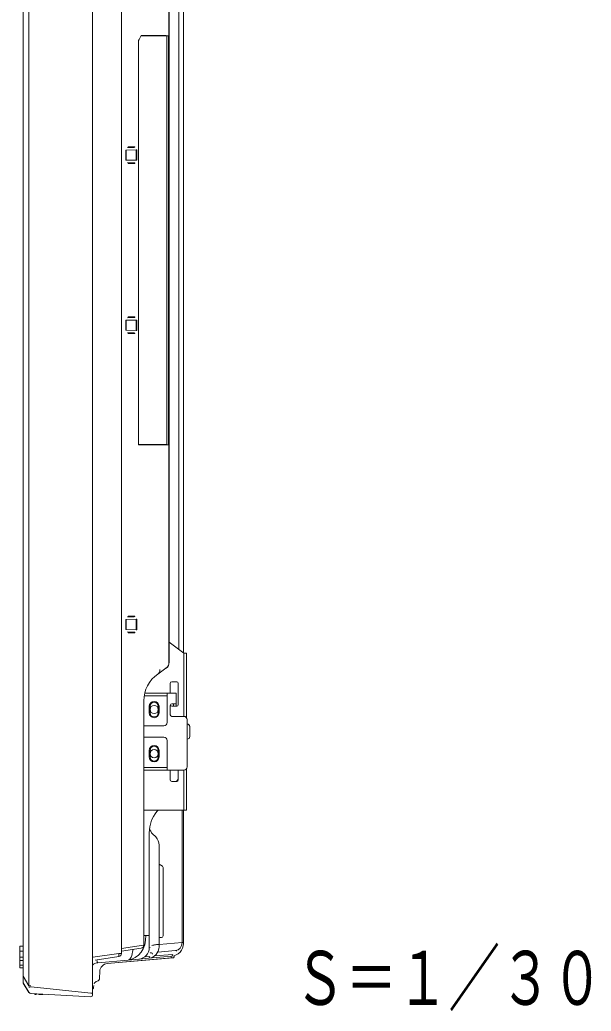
# Model space of a CAD drawing. Units: millimetres, scale not verified. Extents: x -62 to 63, y -57 to 57.
# Drawn here: x 39.29 to 50.94, y -5.24 to 14.96 of the extents above; entities that cross this region are included whole.
import ezdxf
from ezdxf.enums import TextEntityAlignment as Align

# ---------------------------------------------------------------- set-up
doc = ezdxf.new("R2010")
doc.units = ezdxf.units.MM
doc.header["$LTSCALE"] = 0.125
doc.layers.add('0-3_TOUROKU', color=7, linetype='Continuous')
doc.layers.add('0-5_GAIKEI', color=1, linetype='Continuous', lineweight=18)
doc.styles.add('ＭＳ ゴシック', font='')
doc.styles.get('ＭＳ ゴシック').set_extended_font_data('MS Gothic')

msp = doc.modelspace()

# ---------------------------------------------------------------- linework, layer by layer
at = {"layer": '0-5_GAIKEI'}
for p, q in [((39.4737, -4.7258), (39.4737, 25.6674)), ((40.7707, 25.8204), (40.7707, -4.8788)), ((41.3607, 24.9648), (41.3607, -4.0658)), ((42.3286, 1.8667), (42.3286, 19.0749)), ((42.3344, 1.8684), (42.3344, 19.0732)), ((42.5319, 18.8875), (42.5319, 2.1305)), ((42.2839, 14.6375), (41.7622, 14.6375)), ((42.2839, 14.6375), (42.3185, 14.6392)), ((42.2839, 6.3041), (42.2839, 14.6375)), ((42.3185, 14.6392), (42.3185, 6.3024)), ((41.7079, 14.5393), (41.7079, 6.3021)), ((41.4857, 12.3568), (41.6221, 12.3592)), ((41.636, 12.3759), (41.4991, 12.3735)), ((41.4558, 12.306), (41.4527, 12.306)), ((41.4527, 12.306), (41.4527, 12.1022)), ((41.4558, 12.1022), (41.4558, 12.306)), ((41.4559, 12.3063), (41.6634, 12.3099)), ((41.6634, 12.3099), (41.6634, 12.0983)), ((41.6774, 12.3099), (41.6634, 12.3099)), ((41.6774, 12.0983), (41.6774, 12.3099)), ((41.4558, 12.1022), (41.4527, 12.1022)), ((41.6634, 12.0983), (41.4559, 12.102)), ((41.6221, 12.0491), (41.4857, 12.0514)), ((41.4991, 12.0348), (41.636, 12.0324)), ((41.6774, 12.0983), (41.6634, 12.0983)), ((41.6221, 8.8925), (41.4857, 8.8902)), ((41.4991, 8.9068), (41.636, 8.9092)), ((41.4558, 8.8394), (41.4527, 8.8394)), ((41.4527, 8.6356), (41.4527, 8.8394)), ((41.4558, 8.6356), (41.4558, 8.8394)), ((41.6634, 8.8433), (41.4559, 8.8396)), ((41.6634, 8.6317), (41.6634, 8.8433)), ((41.6774, 8.8433), (41.6634, 8.8433)), ((41.6774, 8.8433), (41.6774, 8.6317)), ((41.4558, 8.6356), (41.4527, 8.6356)), ((41.4559, 8.6353), (41.6634, 8.6317)), ((41.4857, 8.5848), (41.6221, 8.5824)), ((41.636, 8.5657), (41.4991, 8.5681)), ((41.6774, 8.6317), (41.6634, 8.6317)), ((42.2839, 6.3041), (41.7079, 6.3041)), ((42.2839, 6.3041), (42.3185, 6.3024)), ((42.6274, 3.6887), (42.6274, 3.2387)), ((42.6274, 2.0591), (42.6274, 3.5024)), ((42.6274, 2.0591), (42.6274, 3.2387)), ((41.4558, 2.7394), (41.4527, 2.7394)), ((41.4527, 2.5356), (41.4527, 2.7394)), ((41.4558, 2.5356), (41.4558, 2.7394)), ((41.6634, 2.7433), (41.4559, 2.7396)), ((41.6221, 2.7925), (41.4857, 2.7902)), ((41.4991, 2.8068), (41.636, 2.8092)), ((41.6634, 2.5317), (41.6634, 2.7433)), ((41.6774, 2.7433), (41.6634, 2.7433)), ((41.6774, 2.7433), (41.6774, 2.5317)), ((41.4558, 2.5356), (41.4527, 2.5356)), ((41.4559, 2.5353), (41.6634, 2.5317)), ((41.4857, 2.4848), (41.6221, 2.4824)), ((41.636, 2.4657), (41.4991, 2.4681)), ((41.6774, 2.5317), (41.6634, 2.5317)), ((42.6341, 2.0541), (42.3344, 2.2781)), ((42.6341, 2.0541), (42.6341, 0.7641)), ((42.3344, 1.8684), (42.3286, 1.8667)), ((42.1017, 1.6274), (42.2679, 1.7438)), ((42.2704, 1.7456), (42.2679, 1.7438)), ((42.3541, 1.4375), (42.3541, 1.2375)), ((42.4874, 1.4708), (42.3874, 1.4708)), ((42.5207, 1.0041), (42.5207, 1.4375)), ((42.2941, 1.2375), (42.4774, 1.2375)), ((42.4774, 1.2375), (42.4774, 1.0208)), ((41.8095, 1.0813), (41.8174, 1.0813)), ((41.8174, 1.0813), (41.8174, -3.8975)), ((41.8254, 1.1841), (42.2941, 1.1841)), ((42.2941, 0.6375), (42.2941, 1.1841)), ((42.4774, 1.0208), (42.3907, 1.0208)), ((42.4241, 0.9708), (42.4241, 1.0208)), ((42.4774, 0.9708), (42.4774, 1.0208)), ((41.9274, 0.9708), (41.9274, 0.8375)), ((41.9441, 0.9708), (41.9441, 0.8375)), ((42.1107, 0.8375), (42.1107, 0.9708)), ((42.1274, 0.8375), (42.1274, 0.9708)), ((42.3574, 0.9875), (42.3574, 0.7975)), ((42.3874, 0.9708), (42.4874, 0.9708)), ((42.3907, 0.7641), (42.6341, 0.7641)), ((41.8174, 0.5708), (42.2274, 0.5708)), ((42.7541, 0.5541), (42.7541, 0.5541)), ((42.7541, 0.3541), (42.7541, 0.5541)), ((41.8174, 0.3375), (42.2274, 0.3375)), ((42.2941, 0.2708), (42.2941, -0.2759)), ((41.9274, 0.0708), (41.9274, -0.0625)), ((41.9441, 0.0708), (41.9441, -0.0625)), ((42.1107, -0.0625), (42.1107, 0.0708)), ((42.1274, -0.0625), (42.1274, 0.0708)), ((41.8174, -0.2759), (42.2941, -0.2759)), ((42.6341, -0.3292), (42.2941, -0.3292)), ((42.3541, -0.5292), (42.3541, -0.3292)), ((42.5207, -0.3292), (42.5207, -0.5292)), ((42.6341, -0.3292), (42.6341, -1.1459)), ((42.4874, -0.5625), (42.3874, -0.5625)), ((42.5207, -0.5183), (42.4836, -0.5625)), ((41.8174, -1.1459), (42.6341, -1.1459)), ((42.0834, -1.1775), (42.1099, -1.1459)), ((42.059, -1.6942), (41.9957, -1.6309)), ((42.1274, -1.8592), (42.1274, -2.14)), ((42.1274, -3.8873), (42.1274, -2.14)), ((42.1274, -2.2459), (42.1301, -2.2459)), ((42.196, -2.2904), (42.1301, -2.2459)), ((42.2107, -2.318), (42.2107, -3.7116)), ((41.8174, -3.7038), (41.8579, -3.7038)), ((41.8828, -3.7016), (41.8579, -3.7038)), ((41.9274, -3.7016), (41.9274, -3.9504)), ((42.178, -3.745), (42.1274, -3.7459)), ((39.2874, -3.9174), (39.2874, -4.0223)), ((39.2874, -3.9174), (39.3541, -3.9174)), ((39.3541, -4.0223), (39.2874, -4.0223)), ((39.2874, -4.1435), (39.2874, -4.0223)), ((41.3607, -3.9637), (41.8095, -3.8975)), ((41.7606, -3.9634), (41.3607, -4.0232)), ((41.8095, -3.8975), (41.8174, -3.8975)), ((41.9495, -3.9465), (41.9274, -3.9504)), ((42.0728, -3.8887), (42.0569, -3.8901)), ((42.1274, -3.8873), (42.0728, -3.8887)), ((42.1001, -4.0424), (42.4663, -4.0104)), ((42.1274, -3.9329), (42.1274, -3.8873)), ((42.4753, -4.0096), (42.4663, -4.0104)), ((42.6274, -3.8436), (42.5961, -3.8444)), ((39.2874, -4.1435), (39.2874, -4.2146)), ((39.2874, -4.1435), (39.3541, -4.1435)), ((39.2874, -4.2146), (39.3541, -4.2146)), ((39.2874, -4.3093), (39.2874, -4.2146)), ((40.7707, -4.2235), (40.7707, -4.2639)), ((40.7762, -4.1459), (41.3048, -4.0658)), ((41.304, -4.1317), (40.8274, -4.2039)), ((40.8795, -4.2559), (41.497, -4.2019)), ((41.3048, -4.0658), (41.3607, -4.0658)), ((41.497, -4.2019), (41.7144, -4.1828)), ((41.7236, -4.182), (41.7144, -4.1828)), ((41.7236, -4.182), (41.7266, -4.1818)), ((41.7236, -4.182), (41.7244, -4.182)), ((41.7244, -4.182), (41.7585, -4.179)), ((41.7266, -4.1818), (41.9144, -4.1653)), ((41.7589, -4.1789), (41.7585, -4.179)), ((41.9398, -4.1276), (41.8454, -4.1358)), ((41.9144, -4.1653), (42.384, -4.1243)), ((41.9438, -4.0561), (41.9597, -4.0547)), ((41.9753, -4.0534), (41.9597, -4.0547)), ((42.4094, -4.0865), (42.034, -4.1193)), ((42.3723, -4.1253), (42.3714, -4.1427)), ((42.3714, -4.1427), (42.3727, -4.1584)), ((39.2874, -4.3613), (39.2874, -4.3093)), ((39.2874, -4.3093), (39.3541, -4.3093)), ((39.2874, -4.3612), (39.2874, -4.3613)), ((39.2874, -4.3615), (39.2874, -4.3613)), ((39.3541, -4.3613), (39.2874, -4.3613)), ((39.3541, -4.3615), (39.2874, -4.3615)), ((40.7707, -4.2639), (40.7707, -4.2639)), ((40.7707, -4.2693), (40.7707, -4.8159)), ((40.771, -4.2644), (40.7715, -4.2599)), ((39.3541, -4.5328), (39.3588, -4.5328)), ((39.3588, -4.5328), (39.4737, -4.7258)), ((39.4737, -4.859), (39.3588, -4.6662)), ((39.4737, -4.7258), (39.514, -4.7258)), ((39.5158, -4.7517), (40.7356, -4.8788)), ((39.5142, -4.8851), (39.5137, -4.8851)), ((39.5158, -4.8834), (39.514, -4.8833)), ((39.6057, -4.9065), (39.6044, -4.9065)), ((39.6769, -4.8948), (39.6767, -4.8936)), ((39.6769, -4.8948), (39.6787, -4.9049)), ((39.7115, -4.8954), (39.6769, -4.8948)), ((39.6787, -4.9049), (39.7561, -4.9062)), ((39.7561, -4.9062), (39.7576, -4.8978)), ((40.7356, -4.8788), (40.7707, -4.8788))]:
    msp.add_line(p, q, dxfattribs=at)
at = {"layer": '0-5_GAIKEI', "color": 7}
for p, q in [((42.6274, 2.0591), (42.6274, 18.8875)), ((42.6341, 2.0541), (42.634, 2.0541)), ((42.6874, 2.0541), (42.6341, 2.0541)), ((42.6874, 2.0541), (42.6341, 2.0541)), ((42.6874, 2.0541), (42.6874, 2.0541)), ((42.6874, 2.0541), (42.6874, 0.7375)), ((42.7007, 0.6975), (42.7007, -0.2625)), ((42.6874, -0.3025), (42.6874, -1.1459)), ((42.6274, -3.8436), (42.6274, -1.1459)), ((42.6274, -1.1508), (42.634, -1.1459)), ((42.6341, -1.1459), (42.6874, -1.1459)), ((42.6274, -3.8586), (42.6274, -3.8436)), ((41.071, -4.2723), (42.3727, -4.1584)), ((42.3322, -4.162), (41.071, -4.2723)), ((42.3727, -4.1584), (42.4227, -4.154)), ((42.4379, -4.1383), (42.4392, -4.1134)), ((40.9141, -4.5716), (40.9189, -4.4325)), ((39.3541, -4.6491), (39.3541, -4.5328)), ((39.3541, -4.6567), (39.3541, -4.6498)), ((39.4736, -4.8613), (39.359, -4.6741)), ((40.7924, -4.7643), (40.7945, -4.724)), ((40.7374, -4.9492), (39.5142, -4.8851)), ((40.7707, -4.9141), (40.7707, -4.8788)), ((40.7707, -4.915), (40.7707, -4.9159))]:
    msp.add_line(p, q, dxfattribs=at)
msp.add_lwpolyline([(39.3541, -4.5328), (39.3541, 25.4744), (39.3541, 25.5915)], dxfattribs=at)
at = {"layer": '0-5_GAIKEI'}
for points in [[(41.836, 1.2375), (42.2941, 1.2375), (42.2941, 1.1841)], [(41.8174, -0.3292), (42.2941, -0.3292), (42.2941, -0.2759)], [(42.5961, -1.1459), (42.5961, -3.8444), (42.1274, -3.8854)], [(41.8828, -3.7016), (41.9274, -3.7016), (41.9274, -1.6061)], [(39.2874, -4.3093), (39.2874, -4.3093), (39.3541, -4.3093)]]:
    msp.add_lwpolyline(points, dxfattribs=at)
for centre, radius, start, end in [((42.1844, 1.8684), 0.15, 305, 359.98265), ((42.4841, 1.0813), 0.6667, 125, 180), ((42.3874, 1.4375), 0.0333, 90, 180), ((42.4874, 1.4375), 0.0333, 0, 90), ((42.0274, 0.9708), 0.1, 0, 180), ((42.0274, 0.9708), 0.0833, 0, 180), ((42.3907, 0.9875), 0.0333, 90, 180), ((42.0274, 0.8375), 0.1, 180, 0), ((42.0274, 0.9041), 0.0833, 0, 180), ((42.0274, 0.9041), 0.0833, 180, 0), ((42.0274, 0.8375), 0.0833, 180, 0), ((42.3874, 1.0041), 0.0333, 206.08061, 270), ((42.4874, 1.0041), 0.0333, 270, 0), ((42.2274, 0.6375), 0.0667, 270, 0), ((42.3907, 0.7975), 0.0333, 180, 270), ((42.7007, 0.5541), 0.0533, 1.52609, 90), ((42.7007, 0.5541), 0.0533, 0, 90), ((42.7007, 0.5541), 0.0533, 0, 1.52609), ((42.2274, 0.2708), 0.0667, 0, 90), ((42.7007, 0.3541), 0.0533, 270, 0), ((42.0274, 0.0708), 0.1, 0, 180), ((42.0274, 0.0708), 0.0833, 0, 180), ((42.0274, 0.0041), 0.0833, 0, 180), ((42.0274, 0.0041), 0.0833, 180, 0), ((42.0274, -0.0625), 0.1, 180, 0), ((42.0274, -0.0625), 0.0833, 180, 0), ((42.3874, -0.5292), 0.0333, 180, 270), ((42.4874, -0.5292), 0.0333, 270, 0), ((42.5941, -1.6061), 0.6667, 140, 180), ((42.1607, -1.4659), 0.2333, 192.87056, 225), ((41.8941, -1.8592), 0.2333, 0, 45), ((42.1774, -2.318), 0.0333, 0, 56), ((42.1774, -3.7116), 0.0333, 271, 0), ((41.6941, -3.9504), 0.2333, 275, 0), ((41.7507, -3.8975), 0.0667, 278.5, 0), ((41.8941, -3.9329), 0.2333, 275.00052, 359.99948), ((39.6424, -2.9985), 1.6131, 314.38767, 314.65844), ((40.8374, -4.2699), 0.0667, 98.61419, 101.56417), ((41.2941, -4.0658), 0.0667, 278.61419, 360), ((40.8374, -4.2699), 0.0667, 175.26321, 180), ((40.8941, -4.4219), 0.1667, 95, 137.73244), ((39.3874, -4.6491), 0.0333, 180, 210.80162), ((39.5167, -4.8334), 0.05, 210.80162, 267), ((39.6044, -4.8872), 0.0193, 184.90006, 270), ((39.6057, -4.8872), 0.0193, 270, 349.0075)]:
    msp.add_arc(centre, radius, start, end, dxfattribs=at)
at = {"layer": '0-5_GAIKEI', "color": 7}
for centre, radius, start, end in [((42.6341, 0.6975), 0.0667, 0, 90), ((42.6341, 0.6975), 0.0667, 0, 36.8699), ((42.6341, -0.2625), 0.0667, 270, 0), ((42.3607, -3.8586), 0.2667, 275, 358.51404), ((42.3607, -3.8586), 0.2667, 355.28602, 0), ((42.4212, -4.1374), 0.0167, 275, 347.3538), ((41.0855, -4.4383), 0.1667, 136.64458, 178), ((41.0855, -4.4383), 0.1667, 95, 136.64458), ((40.8944, -4.7292), 0.1, 106.35327, 156.37676), ((40.8474, -4.5693), 0.0667, 286.35327, 358), ((39.3874, -4.6567), 0.0333, 180, 211.5), ((40.7591, -4.7625), 0.0333, 290.79725, 316.55509), ((40.7591, -4.7625), 0.0333, 316.55509, 357), ((40.7374, -4.9159), 0.0333, 270, 0)]:
    msp.add_arc(centre, radius, start, end, dxfattribs=at)
at = {"layer": '0-5_GAIKEI'}
for centre, major_axis, ratio, start_param, end_param in [((37.1107, 16.7055), (4.2061, 3.6529), 0.897723, 5.0893586, 5.1103727), ((37.1107, 14.3424), (5.3333, 0.2797), 0.020698, 0.2162887, 0.5095185), ((41.4854, 12.3735), (-0.0003, 0.0167), 0.822789, 3.1415927, 4.6980281), ((41.6218, 12.3759), (0.0003, -0.0167), 0.848457, 0, 1.5559875), ((41.4854, 12.0348), (-0.0003, -0.0167), 0.822789, 1.5851572, 3.1415927), ((41.6218, 12.0324), (0.0003, 0.0167), 0.848457, 4.7271978, 6.2831853), ((41.4854, 8.9068), (-0.0003, 0.0167), 0.822789, 3.1415927, 4.6980281), ((41.6218, 8.9092), (0.0003, -0.0167), 0.848457, 0, 1.5559875), ((41.4854, 8.5681), (-0.0003, -0.0167), 0.822789, 1.5851572, 3.1415927), ((41.6218, 8.5657), (0.0003, 0.0167), 0.848457, 4.7271978, 6.2831853), ((37.1107, 6.5992), (-5.3333, 0.2797), 0.020698, 2.6110601, 2.9253039), ((41.4854, 2.8068), (-0.0003, 0.0167), 0.822789, 3.1415927, 4.6980281), ((41.6218, 2.8092), (-0.0003, 0.0167), 0.848457, 3.1415927, 4.6975802), ((41.4854, 2.4681), (0.0003, 0.0167), 0.822789, 4.7267498, 6.2831853), ((41.6218, 2.4657), (0.0003, 0.0167), 0.848457, 4.7271978, 6.2831853), ((42.1818, 1.8667), (0.086, -0.1229), 0.968252, 6.2831853, 7.2581893), ((42.038, 1.7184), (0.0637, -0.091), 0.919109, 6.2831853, 7.2821422), ((41.9046, -1.0276), (0.1787, -0.15), 0.662618, 6.2831853, 6.5180283), ((41.4534, -3.7038), (-0.0436, 0.4981), 0.807949, 3.1415927, 4.6418199), ((41.4534, -3.7038), (-0.0436, 0.4981), 0.291354, 3.1415927, 4.079946), ((42.0655, -4.3912), (0.0252, 0.5018), 0.697953, 0.096261, 0.3120454), ((42.4518, -3.8444), (-0.0145, 0.166), 0.865198, 3.1415927, 4.636838), ((42.4607, -4.3455), (0.0154, 0.3359), 0.137007, 6.0561424, 6.3015132), ((40.8941, -3.7527), (0.0151, 0.5032), 0.095802, 2.6652785, 3.1528726), ((41.2941, -4.0658), (-0.01, 0.0659), 0.159909, 3.1415927, 4.6881692), ((41.8999, -3.9993), (-0.0145, 0.166), 0.278825, 3.1415927, 3.8056819), ((41.7987, -3.9465), (-0.1262, 0.1088), 0.811648, 3.1413727, 3.1498277), ((41.9607, -4.3892), (0.0154, 0.3359), 0.137007, 5.872054, 6.3015132), ((42.3694, -3.9582), (-0.0145, 0.166), 0.278825, 3.1415927, 3.8056819), ((39.5184, -4.7517), (0.0496, 0.0059), 0.006194, 1.6227889, 2.6967226)]:
    msp.add_ellipse(centre, major_axis=major_axis, ratio=ratio, start_param=start_param, end_param=end_param, dxfattribs=at)
at = {"layer": '0-5_GAIKEI', "color": 7}
msp.add_ellipse((39.5163, -4.8349), major_axis=(-0.043, 0.0278), ratio=0.976243, start_param=1.1378687, end_param=2.091918, dxfattribs=at)

# ---------------------------------------------------------------- texts
at = {"layer": '0-3_TOUROKU', "style": 'ＭＳ ゴシック', "width": 0.7}
msp.add_text('Ｓ＝１／３０', height=1.1, dxfattribs=at).set_placement((44.8808, -5.4455), align=Align.BOTTOM_LEFT)

doc.saveas('drawing.dxf')
